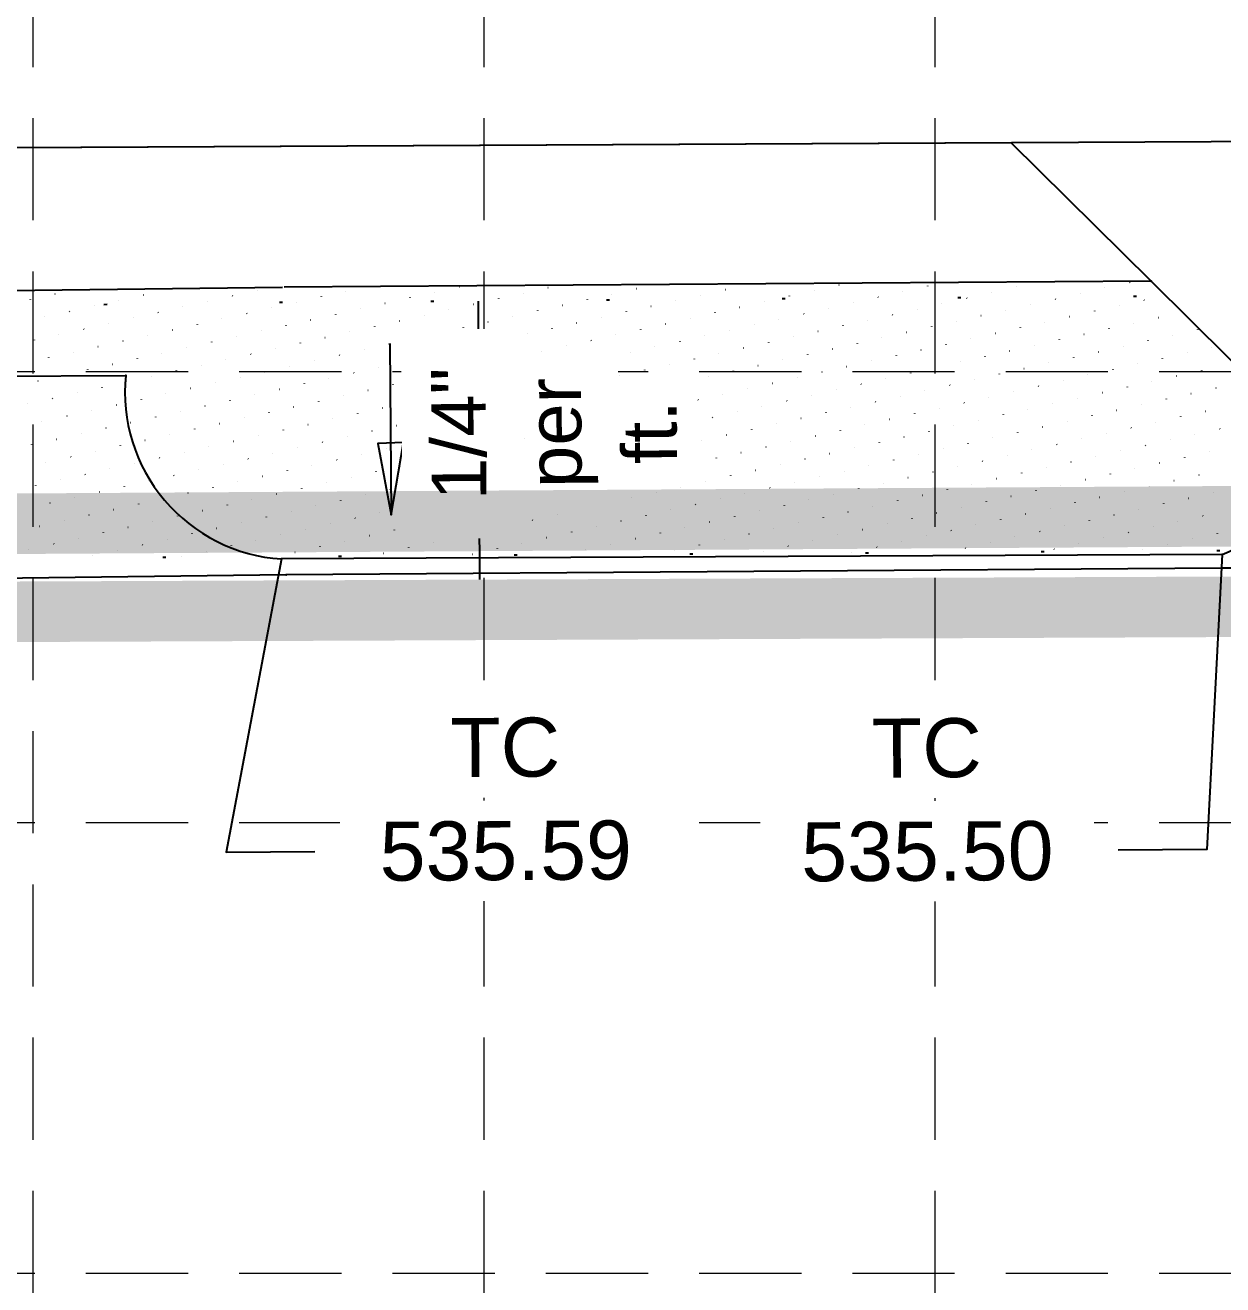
# Model space of a CAD drawing. Header units: feet. Extents: x 6046 to 7000, y 4530 to 5165.
# Drawn here: x 6403.62 to 6443.16, y 4777.11 to 4818.73 of the extents above; entities that cross this region are included whole.
import ezdxf
from ezdxf.enums import TextEntityAlignment as Align

# ---------------------------------------------------------------- set-up
doc = ezdxf.new("R2010")
doc.units = ezdxf.units.FT
doc.header["$LTSCALE"] = 30
doc.header["$MEASUREMENT"] = 0
for name, pattern in [('DASH', [1, 0.5, -0.5]), ('DOTS', [0.1901, 0.0001, -0.19]), ('HIDDEN', [0.375, 0.25, -0.125]), ('LEADER_LINE', [2, 1, 1])]:
    doc.linetypes.add(name, pattern=pattern)
for name, color, linetype in [('1 LIMITS OF DISTURBANCE', 1, 'DASH'), ('1STAIR', 1, 'Continuous'), ('20070516_TOPO', 1, 'Continuous'), ('GRID', 254, 'HIDDEN'), ('PROPOSED_CURB', 1, 'Continuous'), ('PROPOSED_SW', 1, 'Continuous'), ('SILT FENCE', 200, 'Continuous'), ('TOPO_MAP', 1, 'Continuous')]:
    doc.layers.add(name, color=color, linetype=linetype)
doc.styles.get("Standard").update_dxf_attribs({"font": 'ARIAL.TTF'})

msp = doc.modelspace()

# ---------------------------------------------------------------- linework, layer by layer
at = {"layer": '1STAIR', "color": 7, "linetype": 'Continuous', "flags": 128}
msp.add_lwpolyline([(6440.795815134855, 4810.265611372421), (6436.172349712318, 4814.842642319703), (6357.179926273509, 4814.443971249827)], dxfattribs=at)
at = {"layer": '20070516_TOPO', "color": 7, "linetype": 'Continuous'}
for p, q in [((6395.052396701142, 4807.077148033939), (6406.937663442433, 4807.156655461085)), ((6443.139122290141, 4801.239331562596), (6412.077833231097, 4801.091839891345)), ((6443.119526571807, 4800.781645583503), (6412.229536209538, 4800.5653507741)), ((6474.657682418971, 4800.917122117528), (6443.119526571807, 4800.781645583503)), ((6412.229536209538, 4800.5653507741), (6388.591351859017, 4800.270295885892))]:
    msp.add_line(p, q, dxfattribs=at)
for centre, radius, start, end in [((6440.276860714425, 4808.066590885396), 7.402973131693945, 292.7453902250177, 354.208333333343), ((6412.428525127833, 4806.599720911673), 5.519034167363213, 174.2083333333465, 266.3568423327868)]:
    msp.add_arc(centre, radius, start, end, dxfattribs=at)
for p in [(6406.937663442433, 4807.156655461085), (6412.077833231097, 4801.091839891345), (6443.139122290141, 4801.239331562596), (6443.119526571807, 4800.781645583503), (6412.229536209538, 4800.5653507741)]:
    msp.add_point(p, dxfattribs=at)
at = {"layer": 'GRID', "color": 252, "linetype": 'HIDDEN', "lineweight": 0, "ltscale": 0.45}
for p, q in [((6403.869505164216, 5149.778232392902), (6403.869505164216, 4628.518713058065)), ((6418.760755164212, 5149.778232392902), (6418.760755164212, 4628.518713058065)), ((6433.652005164209, 5149.778232392902), (6433.652005164209, 4628.518713058065)), ((6061.370755164296, 4807.279482392983), (6984.628255164082, 4807.279482392983)), ((6061.370755164296, 4792.388232392986), (6984.628255164082, 4792.388232392986)), ((6061.370755164296, 4777.49698239299), (6984.628255164082, 4777.49698239299))]:
    msp.add_line(p, q, dxfattribs=at)
at = {"layer": 'PROPOSED_CURB', "color": 7, "linetype": 'Continuous', "flags": 128}
for points in [[(6465.624718341021, 4801.378331152814), (6449.828217888371, 4801.310475791086), (6440.795815134857, 4810.265611372421), (6412.163220705305, 4810.06512434917)], [(6440.08684786199, 4810.230734345314), (6440.090006148405, 4810.226858106555)], [(6412.111168050137, 4810.064617252336), (6388.472993141765, 4809.769563533471)], [(6404.598305360373, 4809.854601242585), (6404.601463646789, 4809.850725003826)], [(6407.526970207792, 4809.822240595369), (6407.530128494209, 4809.81836435661)], [(6408.345277502793, 4810.005265650894), (6408.348435789209, 4810.001389412135)], [(6410.455635055213, 4809.789879948154), (6410.458793341629, 4809.786003709394)], [(6411.273942350213, 4809.972905003679), (6411.277100636628, 4809.96902876492)], [(6413.384299902632, 4809.757519300938), (6413.387458189049, 4809.75364306218)], [(6414.202607197632, 4809.940544356463), (6414.205765484049, 4809.936668117704)], [(6417.131272045052, 4809.908183709247), (6417.134430331468, 4809.904307470489)], [(6417.949579340052, 4810.091208764772), (6417.952737626468, 4810.087332526015)], [(6420.059936892471, 4809.875823062031), (6420.063095178887, 4809.871946823274)], [(6420.878244187471, 4810.058848117557), (6420.881402473888, 4810.054971878799)], [(6422.988601739891, 4809.843462414817), (6422.991760026308, 4809.839586176058)], [(6423.806909034892, 4810.026487470342), (6423.810067321308, 4810.022611231583)], [(6425.917266587311, 4809.811101767602), (6425.920424873727, 4809.807225528843)], [(6426.735573882311, 4809.994126823127), (6426.738732168727, 4809.990250584367)], [(6428.84593143473, 4809.778741120386), (6428.849089721147, 4809.774864881627)], [(6429.664238729731, 4809.961766175911), (6429.667397016146, 4809.957889937152)], [(6430.48254602473, 4810.144791231436), (6430.485704311147, 4810.140914992677)], [(6432.592903577151, 4809.929405528695), (6432.596061863566, 4809.925529289936)], [(6433.41121087215, 4810.11243058422), (6433.414369158566, 4810.108554345462)], [(6435.52156842457, 4809.89704488148), (6435.524726710985, 4809.89316864272)], [(6436.339875719569, 4810.080069937005), (6436.343034005986, 4810.076193698246)], [(6438.45023327199, 4809.864684234264), (6438.453391558406, 4809.860807995506)], [(6439.26854056699, 4810.047709289789), (6439.271698853406, 4810.043833051031)], [(6403.779998065374, 4809.67157618706), (6403.783156351789, 4809.667699948301)], [(6405.890355617793, 4809.456190484319), (6405.893513904209, 4809.452314245561)], [(6406.708662912793, 4809.639215539844), (6406.711821199208, 4809.635339301085)], [(6408.819020465212, 4809.423829837104), (6408.822178751629, 4809.419953598345)], [(6409.637327760213, 4809.606854892629), (6409.640486046629, 4809.60297865387)], [(6411.747685312633, 4809.391469189888), (6411.750843599048, 4809.387592951131)], [(6412.565992607632, 4809.574494245413), (6412.569150894048, 4809.570618006655)], [(6414.676350160052, 4809.359108542672), (6414.679508446468, 4809.355232303915)], [(6415.494657455052, 4809.542133598197), (6415.497815741469, 4809.538257359439)], [(6416.312964750052, 4809.725158653722), (6416.316123036469, 4809.721282414965)], [(6418.423322302472, 4809.509772950983), (6418.426480588888, 4809.505896712224)], [(6418.624670231472, 4800.417803363478), (6418.585183941051, 4809.610079236908)], [(6419.241629597472, 4809.692798006507), (6419.244787883888, 4809.688921767749)], [(6421.351987149891, 4809.477412303768), (6421.355145436307, 4809.473536065008)], [(6422.170294444891, 4809.660437359292), (6422.173452731307, 4809.656561120533)], [(6424.280651997311, 4809.445051656552), (6424.283810283728, 4809.441175417793)], [(6425.098959292312, 4809.628076712077), (6425.102117578727, 4809.624200473318)], [(6427.209316844731, 4809.412691009336), (6427.212475131147, 4809.408814770577)], [(6428.027624139731, 4809.595716064861), (6428.030782426146, 4809.591839826102)], [(6430.13798169215, 4809.380330362121), (6430.141139978567, 4809.376454123362)], [(6430.95628898715, 4809.563355417646), (6430.959447273567, 4809.559479178886)], [(6431.77459628215, 4809.746380473171), (6431.777754568567, 4809.742504234412)], [(6433.06664653957, 4809.347969714905), (6433.069804825986, 4809.344093476147)], [(6433.88495383457, 4809.53099477043), (6433.888112120986, 4809.527118531671)], [(6434.70326112957, 4809.714019825955), (6434.706419415986, 4809.710143587196)], [(6436.813618681989, 4809.498634123214), (6436.816776968405, 4809.494757884457)], [(6437.631925976989, 4809.681659178739), (6437.635084263406, 4809.677782939981)], [(6439.74228352941, 4809.466273476), (6439.745441815826, 4809.462397237241)], [(6440.56059082441, 4809.649298531524), (6440.563749110825, 4809.645422292766)], [(6404.253741027793, 4809.09014037327), (6404.256899314209, 4809.086264134511)], [(6405.072048322793, 4809.273165428795), (6405.075206609209, 4809.269289190035)], [(6407.182405875213, 4809.057779726054), (6407.185564161628, 4809.053903487295)], [(6408.000713170212, 4809.240804781579), (6408.003871456628, 4809.23692854282)], [(6410.111070722633, 4809.025419078838), (6410.114229009049, 4809.021542840081)], [(6410.929378017633, 4809.208444134363), (6410.932536304049, 4809.204567895605)], [(6413.039735570052, 4808.993058431623), (6413.042893856468, 4808.989182192865)], [(6413.858042865052, 4809.176083487148), (6413.861201151468, 4809.17220724839)], [(6415.968400417471, 4808.960697784408), (6415.971558703888, 4808.956821545649)], [(6416.786707712472, 4809.143722839933), (6416.789865998889, 4809.139846601174)], [(6417.605015007472, 4809.326747895458), (6417.608173293888, 4809.322871656699)], [(6418.897065264891, 4808.928337137193), (6418.900223551308, 4808.924460898434)], [(6419.715372559892, 4809.111362192718), (6419.718530846308, 4809.107485953959)], [(6420.533679854891, 4809.294387248242), (6420.536838141307, 4809.290511009483)], [(6422.644037407311, 4809.079001545502), (6422.647195693728, 4809.075125306743)], [(6423.46234470231, 4809.262026601027), (6423.465502988727, 4809.258150362268)], [(6425.572702254731, 4809.046640898287), (6425.575860541147, 4809.042764659527)], [(6426.391009549731, 4809.229665953811), (6426.394167836147, 4809.225789715053)], [(6428.501367102151, 4809.014280251071), (6428.504525388566, 4809.010404012312)], [(6429.31967439715, 4809.197305306596), (6429.322832683566, 4809.193429067837)], [(6431.43003194957, 4808.981919603855), (6431.433190235986, 4808.978043365097)], [(6432.24833924457, 4809.16494465938), (6432.251497530987, 4809.161068420623)], [(6434.35869679699, 4808.94955895664), (6434.361855083406, 4808.945682717882)], [(6435.17700409199, 4809.132584012164), (6435.180162378406, 4809.128707773407)], [(6435.99531138699, 4809.315609067689), (6435.998469673405, 4809.311732828931)], [(6437.287361644409, 4808.917198309425), (6437.290519930825, 4808.913322070666)], [(6438.105668939409, 4809.10022336495), (6438.108827225825, 4809.096347126191)], [(6438.92397623441, 4809.283248420474), (6438.927134520826, 4809.279372181716)], [(6441.03433378683, 4809.067862717734), (6441.037492073246, 4809.063986478975)], [(6404.727483990213, 4808.508704559479), (6404.73064227663, 4808.504828320722)], [(6405.545791285213, 4808.691729615004), (6405.548949571629, 4808.687853376246)], [(6406.364098580213, 4808.874754670529), (6406.367256866629, 4808.870878431771)], [(6408.474456132632, 4808.659368967788), (6408.477614419048, 4808.655492729031)], [(6409.292763427632, 4808.842394023314), (6409.295921714048, 4808.838517784556)], [(6411.403120980052, 4808.627008320574), (6411.406279266469, 4808.623132081815)], [(6412.221428275053, 4808.810033376099), (6412.224586561469, 4808.80615713734)], [(6414.331785827472, 4808.594647673359), (6414.334944113888, 4808.590771434599)], [(6415.150093122472, 4808.777672728883), (6415.153251408888, 4808.773796490124)], [(6417.260450674891, 4808.562287026143), (6417.263608961308, 4808.558410787384)], [(6418.078757969892, 4808.745312081668), (6418.081916256308, 4808.741435842909)], [(6420.189115522312, 4808.529926378927), (6420.192273808728, 4808.526050140168)], [(6421.007422817312, 4808.712951434452), (6421.010581103727, 4808.709075195693)], [(6421.825730112311, 4808.895976489977), (6421.828888398727, 4808.892100251218)], [(6423.936087664731, 4808.680590787237), (6423.939245951147, 4808.676714548477)], [(6424.75439495973, 4808.863615842762), (6424.757553246147, 4808.859739604003)], [(6426.864752512151, 4808.648230140021), (6426.867910798567, 4808.644353901263)], [(6427.683059807151, 4808.831255195546), (6427.686218093567, 4808.827378956787)], [(6429.79341735957, 4808.615869492805), (6429.796575645986, 4808.611993254048)], [(6430.61172465457, 4808.79889454833), (6430.614882940986, 4808.795018309573)], [(6432.722082206989, 4808.583508845591), (6432.725240493406, 4808.579632606832)], [(6433.54038950199, 4808.766533901115), (6433.543547788407, 4808.762657662357)], [(6435.650747054409, 4808.551148198375), (6435.653905340826, 4808.547271959616)], [(6436.46905434941, 4808.7341732539), (6436.472212635826, 4808.730297015141)], [(6438.579411901829, 4808.51878755116), (6438.582570188245, 4808.514911312401)], [(6439.39771919683, 4808.701812606684), (6439.400877483246, 4808.697936367926)], [(6440.216026491829, 4808.88483766221), (6440.219184778246, 4808.880961423451)], [(6442.32638404425, 4808.669451959469), (6442.329542330665, 4808.66557572071)], [(6403.909176695212, 4808.325679503954), (6403.912334981629, 4808.321803265196)], [(6406.019534247633, 4808.110293801215), (6406.022692534049, 4808.106417562456)], [(6406.837841542632, 4808.293318856739), (6406.840999829049, 4808.289442617981)], [(6407.656148837633, 4808.476343912264), (6407.659307124049, 4808.472467673506)], [(6409.766506390052, 4808.260958209525), (6409.769664676468, 4808.257081970765)], [(6410.584813685053, 4808.443983265049), (6410.587971971469, 4808.44010702629)], [(6412.695171237472, 4808.228597562309), (6412.698329523889, 4808.22472132355)], [(6413.513478532473, 4808.411622617833), (6413.516636818888, 4808.407746379075)], [(6415.658836900521, 4808.208035377853), (6415.704833654197, 4802.550225394458), (6416.106542505381, 4804.942398781264), (6415.256775736378, 4804.908229963727), (6415.704833654197, 4802.550225394458)], [(6415.623836084892, 4808.196236915093), (6415.626994371308, 4808.192360676334)], [(6416.442143379892, 4808.379261970618), (6416.445301666307, 4808.375385731859)], [(6418.552500932311, 4808.163876267878), (6418.555659218728, 4808.160000029118)], [(6419.370808227311, 4808.346901323403), (6419.373966513728, 4808.343025084644)], [(6421.481165779732, 4808.131515620662), (6421.484324066148, 4808.127639381903)], [(6422.299473074731, 4808.314540676187), (6422.302631361147, 4808.310664437428)], [(6423.117780369731, 4808.497565731712), (6423.120938656147, 4808.493689492953)], [(6424.409830627151, 4808.099154973446), (6424.412988913567, 4808.095278734688)], [(6425.22813792215, 4808.282180028971), (6425.231296208567, 4808.278303790214)], [(6426.04644521715, 4808.465205084496), (6426.049603503567, 4808.461328845738)], [(6428.15680276957, 4808.249819381756), (6428.159961055987, 4808.245943142998)], [(6428.975110064571, 4808.43284443728), (6428.978268350987, 4808.428968198523)], [(6431.08546761699, 4808.217458734541), (6431.088625903406, 4808.213582495782)], [(6431.90377491199, 4808.400483790065), (6431.906933198406, 4808.396607551307)], [(6434.014132464409, 4808.185098087325), (6434.017290750826, 4808.181221848567)], [(6434.83243975941, 4808.368123142851), (6434.835598045826, 4808.364246904091)], [(6436.94279731183, 4808.15273744011), (6436.945955598246, 4808.148861201351)], [(6437.76110460683, 4808.335762495635), (6437.764262893245, 4808.331886256876)], [(6439.871462159249, 4808.120376792895), (6439.874620445666, 4808.116500554135)], [(6440.689769454249, 4808.30340184842), (6440.692927740666, 4808.29952560966)], [(6441.508076749249, 4808.486426903944), (6441.511235035666, 4808.482550665185)], [(6442.800127006669, 4808.088016145679), (6442.803285293086, 4808.08413990692)], [(6404.382919657633, 4807.744243690165), (6404.386077944048, 4807.740367451406)], [(6405.201226952632, 4807.92726874569), (6405.204385239049, 4807.923392506931)], [(6407.311584505052, 4807.71188304295), (6407.314742791469, 4807.708006804191)], [(6408.129891800052, 4807.894908098475), (6408.133050086469, 4807.891031859715)], [(6408.948199095053, 4808.077933153999), (6408.951357381468, 4808.07405691524)], [(6410.240249352472, 4807.679522395734), (6410.243407638888, 4807.675646156975)], [(6411.058556647472, 4807.862547451259), (6411.061714933889, 4807.8586712125)], [(6411.876863942472, 4808.045572506783), (6411.880022228889, 4808.041696268025)], [(6413.987221494892, 4807.830186804043), (6413.990379781309, 4807.826310565284)], [(6414.805528789892, 4808.013211859568), (6414.808687076308, 4808.009335620809)], [(6416.915886342312, 4807.797826156828), (6416.919044628728, 4807.793949918068)], [(6417.734193637311, 4807.980851212353), (6417.737351923727, 4807.976974973594)], [(6419.844551189731, 4807.765465509612), (6419.847709476147, 4807.761589270855)], [(6420.662858484731, 4807.948490565137), (6420.666016771148, 4807.944614326379)], [(6422.773216037152, 4807.733104862397), (6422.776374323567, 4807.729228623639)], [(6423.591523332151, 4807.916129917921), (6423.594681618567, 4807.912253679164)], [(6425.701880884571, 4807.700744215182), (6425.705039170986, 4807.696867976423)], [(6426.52018817957, 4807.883769270707), (6426.523346465987, 4807.879893031948)], [(6427.338495474571, 4808.066794326232), (6427.341653760986, 4808.062918087473)], [(6428.63054573199, 4807.668383567966), (6428.633704018407, 4807.664507329207)], [(6429.44885302699, 4807.851408623491), (6429.452011313407, 4807.847532384732)], [(6430.267160321991, 4808.034433679016), (6430.270318608406, 4808.030557440257)], [(6432.37751787441, 4807.819047976275), (6432.380676160826, 4807.815171737517)], [(6433.19582516941, 4808.002073031801), (6433.198983455825, 4807.998196793042)], [(6435.306182721829, 4807.78668732906), (6435.309341008246, 4807.782811090301)], [(6436.124490016829, 4807.969712384585), (6436.127648303246, 4807.965836145826)], [(6438.23484756925, 4807.754326681845), (6438.238005855666, 4807.750450443086)], [(6439.053154864249, 4807.93735173737), (6439.056313150665, 4807.93347549861)], [(6441.163512416669, 4807.721966034629), (6441.166670703085, 4807.718089795871)], [(6441.981819711669, 4807.904991090154), (6441.984977998086, 4807.901114851396)], [(6405.674969915052, 4807.3458329319), (6405.678128201468, 4807.341956693141)], [(6406.493277210052, 4807.528857987425), (6406.496435496469, 4807.524981748666)], [(6408.603634762472, 4807.313472284684), (6408.606793048889, 4807.309596045925)], [(6409.421942057473, 4807.496497340209), (6409.425100343889, 4807.49262110145)], [(6411.532299609892, 4807.281111637469), (6411.535457896308, 4807.27723539871)], [(6412.350606904892, 4807.464136692994), (6412.353765191308, 4807.460260454234)], [(6413.168914199892, 4807.647161748519), (6413.172072486309, 4807.643285509759)], [(6415.279271752312, 4807.431776045778), (6415.282430038728, 4807.427899807019)], [(6416.097579047312, 4807.614801101303), (6416.100737333728, 4807.610924862544)], [(6418.207936599732, 4807.399415398562), (6418.211094886147, 4807.395539159805)], [(6419.026243894731, 4807.582440454087), (6419.029402181147, 4807.578564215329)], [(6421.13660144715, 4807.367054751347), (6421.139759733567, 4807.363178512589)], [(6421.954908742151, 4807.550079806872), (6421.958067028568, 4807.546203568114)], [(6424.065266294571, 4807.334694104132), (6424.068424580987, 4807.330817865373)], [(6424.883573589571, 4807.517719159657), (6424.886731875987, 4807.513842920898)], [(6426.99393114199, 4807.302333456917), (6426.997089428406, 4807.298457218158)], [(6427.81223843699, 4807.485358512442), (6427.815396723407, 4807.481482273683)], [(6429.92259598941, 4807.269972809701), (6429.925754275827, 4807.266096570942)], [(6430.74090328441, 4807.452997865226), (6430.744061570826, 4807.449121626467)], [(6431.55921057941, 4807.636022920751), (6431.562368865826, 4807.632146681992)], [(6433.66956813183, 4807.420637218011), (6433.672726418245, 4807.416760979251)], [(6434.487875426829, 4807.603662273536), (6434.491033713245, 4807.599786034776)], [(6436.598232979249, 4807.388276570795), (6436.601391265665, 4807.384400332036)], [(6437.416540274249, 4807.57130162632), (6437.419698560666, 4807.56742538756)], [(6439.526897826669, 4807.355915923579), (6439.530056113085, 4807.352039684821)], [(6440.345205121669, 4807.538940979104), (6440.348363408085, 4807.535064740346)], [(6442.455562674088, 4807.323555276364), (6442.458720960505, 4807.319679037606)], [(6404.038355325053, 4806.97978282085), (6404.041513611469, 4806.975906582091)], [(6404.856662620053, 4807.162807876375), (6404.859820906468, 4807.158931637616)], [(6406.967020172472, 4806.947422173635), (6406.970178458888, 4806.943545934875)], [(6407.785327467472, 4807.130447229159), (6407.788485753888, 4807.126570990401)], [(6409.895685019892, 4806.915061526419), (6409.898843306309, 4806.91118528766)], [(6410.713992314892, 4807.098086581944), (6410.717150601308, 4807.094210343185)], [(6412.824349867312, 4806.882700879203), (6412.827508153728, 4806.878824640445)], [(6413.642657162311, 4807.065725934728), (6413.645815448728, 4807.06184969597)], [(6414.460964457312, 4807.248750990253), (6414.464122743729, 4807.244874751495)], [(6415.753014714732, 4806.850340231988), (6415.756173001148, 4806.84646399323)], [(6416.571322009731, 4807.033365287512), (6416.574480296148, 4807.029489048755)], [(6417.389629304732, 4807.216390343037), (6417.392787591148, 4807.212514104279)], [(6419.499986857151, 4807.001004640298), (6419.503145143567, 4806.997128401539)], [(6420.318294152151, 4807.184029695823), (6420.321452438568, 4807.180153457064)], [(6422.42865170457, 4806.968643993082), (6422.431809990987, 4806.964767754323)], [(6423.246958999571, 4807.151669048608), (6423.250117285987, 4807.147792809848)], [(6425.357316551991, 4806.936283345867), (6425.360474838407, 4806.932407107108)], [(6426.175623846991, 4807.119308401392), (6426.178782133406, 4807.115432162633)], [(6428.28598139941, 4806.903922698652), (6428.289139685826, 4806.900046459893)], [(6429.10428869441, 4807.086947754176), (6429.107446980826, 4807.083071515417)], [(6431.21464624683, 4806.871562051436), (6431.217804533247, 4806.867685812677)], [(6432.03295354183, 4807.054587106961), (6432.036111828246, 4807.050710868201)], [(6432.85126083683, 4807.237612162486), (6432.854419123246, 4807.233735923726)], [(6434.14331109425, 4806.83920140422), (6434.146469380666, 4806.835325165462)], [(6434.961618389249, 4807.022226459745), (6434.964776675665, 4807.018350220987)], [(6435.779925684249, 4807.20525151527), (6435.783083970665, 4807.201375276511)], [(6437.890283236668, 4806.989865812529), (6437.893441523085, 4806.985989573771)], [(6438.708590531669, 4807.172890868054), (6438.711748818086, 4807.169014629297)], [(6440.818948084089, 4806.957505165314), (6440.822106370505, 4806.953628926556)], [(6441.637255379089, 4807.14053022084), (6441.640413665505, 4807.136653982081)], [(6405.330405582473, 4806.581372062585), (6405.333563868889, 4806.577495823825)], [(6406.148712877472, 4806.76439711811), (6406.151871163888, 4806.760520879351)], [(6408.259070429892, 4806.549011415369), (6408.262228716308, 4806.545135176611)], [(6409.077377724891, 4806.732036470894), (6409.080536011308, 4806.728160232135)], [(6411.187735277312, 4806.516650768153), (6411.190893563728, 4806.512774529396)], [(6412.006042572312, 4806.699675823678), (6412.009200858728, 4806.69579958492)], [(6414.116400124732, 4806.484290120939), (6414.119558411147, 4806.48041388218)], [(6414.934707419731, 4806.667315176463), (6414.937865706148, 4806.663438937705)], [(6417.045064972152, 4806.451929473723), (6417.048223258568, 4806.448053234964)], [(6417.863372267152, 4806.634954529248), (6417.866530553568, 4806.631078290489)], [(6418.681679562152, 4806.817979584773), (6418.684837848567, 4806.814103346014)], [(6419.973729819571, 4806.419568826508), (6419.976888105987, 4806.415692587749)], [(6420.792037114571, 4806.602593882033), (6420.795195400987, 4806.598717643274)], [(6421.610344409571, 4806.785618937558), (6421.613502695987, 4806.781742698799)], [(6423.72070196199, 4806.570233234817), (6423.723860248407, 4806.566356996058)], [(6424.539009256991, 4806.753258290342), (6424.542167543407, 4806.749382051583)], [(6426.649366809411, 4806.537872587602), (6426.652525095827, 4806.533996348843)], [(6427.46767410441, 4806.720897643127), (6427.470832390826, 4806.717021404367)], [(6429.57803165683, 4806.505511940386), (6429.581189943246, 4806.501635701627)], [(6430.396338951829, 4806.688536995911), (6430.399497238246, 4806.684660757152)], [(6432.50669650425, 4806.47315129317), (6432.509854790666, 4806.469275054412)], [(6433.325003799249, 4806.656176348695), (6433.328162085666, 4806.652300109937)], [(6435.43536135167, 4806.440790645955), (6435.438519638085, 4806.436914407197)], [(6436.253668646669, 4806.62381570148), (6436.256826933085, 4806.619939462722)], [(6437.071975941669, 4806.806840757004), (6437.075134228086, 4806.802964518247)], [(6439.182333494088, 4806.591455054265), (6439.185491780505, 4806.587578815506)], [(6440.000640789089, 4806.77448010979), (6440.003799075505, 4806.770603871031)], [(6442.110998341509, 4806.55909440705), (6442.114156627925, 4806.555218168291)], [(6442.929305636509, 4806.742119462574), (6442.932463922924, 4806.738243223816)], [(6403.693790992473, 4806.215321951535), (6403.696949278889, 4806.211445712776)], [(6404.512098287472, 4806.39834700706), (6404.515256573889, 4806.394470768301)], [(6406.622455839893, 4806.182961304319), (6406.625614126308, 4806.179085065562)], [(6407.440763134892, 4806.365986359844), (6407.443921421308, 4806.362110121086)], [(6409.551120687312, 4806.150600657103), (6409.554278973728, 4806.146724418346)], [(6410.369427982311, 4806.333625712628), (6410.372586268728, 4806.329749473871)], [(6412.479785534732, 4806.118240009889), (6412.482943821148, 4806.11436377113)], [(6413.298092829732, 4806.301265065413), (6413.301251116148, 4806.297388826655)], [(6415.408450382151, 4806.085879362673), (6415.411608668567, 4806.082003123915)], [(6416.226757677151, 4806.268904418199), (6416.229915963568, 4806.265028179439)], [(6418.337115229571, 4806.053518715458), (6418.340273515988, 4806.049642476699)], [(6419.155422524572, 4806.236543770983), (6419.158580810988, 4806.232667532224)], [(6421.265780076991, 4806.021158068243), (6421.268938363407, 4806.017281829484)], [(6422.084087371991, 4806.204183123768), (6422.087245658407, 4806.200306885008)], [(6422.90239466699, 4806.387208179292), (6422.905552953407, 4806.383331940533)], [(6425.012752219411, 4806.171822476552), (6425.015910505826, 4806.167946237793)], [(6425.83105951441, 4806.354847532077), (6425.834217800827, 4806.350971293317)], [(6427.941417066831, 4806.139461829336), (6427.944575353246, 4806.135585590578)], [(6428.75972436183, 4806.322486884861), (6428.762882648246, 4806.318610646103)], [(6430.87008191425, 4806.10710118212), (6430.873240200665, 4806.103224943362)], [(6431.688389209249, 4806.290126237645), (6431.691547495666, 4806.286249998888)], [(6433.798746761669, 4806.074740534905), (6433.801905048086, 4806.070864296147)], [(6434.61705405667, 4806.257765590431), (6434.620212343086, 4806.253889351672)], [(6436.727411609089, 4806.042379887691), (6436.730569895505, 4806.038503648932)], [(6437.545718904089, 4806.225404943215), (6437.548877190505, 4806.221528704456)], [(6438.364026199089, 4806.40842999874), (6438.367184485505, 4806.404553759981)], [(6439.656076456508, 4806.010019240475), (6439.659234742925, 4806.006143001716)], [(6440.474383751508, 4806.193044296), (6440.477542037925, 4806.189168057241)], [(6441.292691046509, 4806.376069351524), (6441.295849332925, 4806.372193112766)], [(6404.167533954892, 4805.633886137745), (6404.170692241309, 4805.630009898987)], [(6404.985841249892, 4805.816911193269), (6404.988999536309, 4805.813034954512)], [(6405.804148544892, 4805.999936248794), (6405.807306831309, 4805.996060010036)], [(6407.096198802313, 4805.60152549053), (6407.099357088729, 4805.597649251771)], [(6407.914506097312, 4805.784550546055), (6407.917664383728, 4805.780674307296)], [(6408.732813392312, 4805.967575601579), (6408.735971678728, 4805.963699362821)], [(6410.843170944731, 4805.752189898839), (6410.846329231148, 4805.74831366008)], [(6411.661478239731, 4805.935214954364), (6411.664636526148, 4805.931338715605)], [(6413.771835792152, 4805.719829251623), (6413.774994078568, 4805.715953012865)], [(6414.590143087152, 4805.902854307149), (6414.593301373568, 4805.89897806839)], [(6416.700500639571, 4805.687468604408), (6416.703658925987, 4805.683592365649)], [(6417.518807934571, 4805.870493659933), (6417.521966220987, 4805.866617421174)], [(6419.629165486991, 4805.655107957193), (6419.632323773408, 4805.651231718434)], [(6420.447472781992, 4805.838133012718), (6420.450631068407, 4805.834256773958)], [(6422.557830334411, 4805.622747309977), (6422.560988620827, 4805.618871071219)], [(6423.376137629411, 4805.805772365502), (6423.379295915826, 4805.801896126743)], [(6424.19444492441, 4805.988797421027), (6424.197603210827, 4805.984921182268)], [(6425.48649518183, 4805.590386662761), (6425.489653468247, 4805.586510424004)], [(6426.30480247683, 4805.773411718286), (6426.307960763247, 4805.769535479528)], [(6427.12310977183, 4805.956436773811), (6427.126268058247, 4805.952560535054)], [(6429.23346732425, 4805.741051071072), (6429.236625610666, 4805.737174832313)], [(6430.05177461925, 4805.924076126596), (6430.054932905666, 4805.920199887838)], [(6432.162132171669, 4805.708690423856), (6432.165290458085, 4805.704814185097)], [(6432.980439466669, 4805.891715479381), (6432.983597753086, 4805.887839240622)], [(6435.090797019089, 4805.676329776641), (6435.093955305506, 4805.672453537882)], [(6435.90910431409, 4805.859354832165), (6435.912262600506, 4805.855478593407)], [(6438.019461866509, 4805.643969129425), (6438.022620152925, 4805.640092890666)], [(6438.837769161509, 4805.82699418495), (6438.840927447925, 4805.823117946191)], [(6440.948126713928, 4805.61160848221), (6440.951285000345, 4805.60773224345)], [(6441.76643400893, 4805.794633537735), (6441.769592295345, 4805.790757298975)], [(6442.584741303929, 4805.97765859326), (6442.587899590345, 4805.9737823545)], [(6405.459584212312, 4805.23547537948), (6405.462742498728, 4805.231599140721)], [(6406.277891507312, 4805.418500435005), (6406.281049793729, 4805.414624196246)], [(6408.388249059733, 4805.203114732264), (6408.391407346148, 4805.199238493506)], [(6409.206556354732, 4805.38613978779), (6409.209714641148, 4805.382263549031)], [(6410.024863649732, 4805.569164843314), (6410.028021936148, 4805.565288604555)], [(6411.316913907152, 4805.170754085049), (6411.320072193567, 4805.16687784629)], [(6412.135221202151, 4805.353779140574), (6412.138379488568, 4805.349902901815)], [(6412.953528497152, 4805.536804196099), (6412.956686783568, 4805.53292795734)], [(6415.063886049572, 4805.321418493359), (6415.067044335988, 4805.317542254599)], [(6415.882193344572, 4805.504443548884), (6415.885351630987, 4805.500567310124)], [(6417.992550896991, 4805.289057846143), (6417.995709183408, 4805.285181607384)], [(6418.810858191991, 4805.472082901668), (6418.814016478407, 4805.468206662908)], [(6420.921215744411, 4805.256697198927), (6420.924374030827, 4805.252820960169)], [(6421.739523039411, 4805.439722254452), (6421.742681325827, 4805.435846015695)], [(6423.849880591831, 4805.224336551712), (6423.853038878246, 4805.220460312954)], [(6424.66818788683, 4805.407361607237), (6424.671346173246, 4805.403485368479)], [(6426.77854543925, 4805.191975904496), (6426.781703725666, 4805.188099665738)], [(6427.59685273425, 4805.375000960022), (6427.600011020667, 4805.371124721263)], [(6428.41516002925, 4805.558026015546), (6428.418318315667, 4805.554149776788)], [(6430.52551758167, 4805.342640312806), (6430.528675868086, 4805.338764074048)], [(6431.34382487667, 4805.525665368331), (6431.346983163085, 4805.521789129572)], [(6433.454182429089, 4805.310279665591), (6433.457340715505, 4805.306403426832)], [(6434.272489724089, 4805.493304721115), (6434.275648010505, 4805.489428482357)], [(6436.382847276509, 4805.277919018376), (6436.386005562926, 4805.274042779616)], [(6437.20115457151, 4805.4609440739), (6437.204312857925, 4805.457067835141)], [(6439.311512123929, 4805.24555837116), (6439.314670410345, 4805.2416821324)], [(6440.129819418928, 4805.428583426685), (6440.132977705344, 4805.424707187926)], [(6442.240176971349, 4805.213197723944), (6442.243335257765, 4805.209321485186)], [(6443.058484266349, 4805.396222779469), (6443.061642552765, 4805.392346540711)], [(6403.822969622312, 4804.86942526843), (6403.826127908728, 4804.865549029671)], [(6404.641276917312, 4805.052450323956), (6404.644435203728, 4805.048574085196)], [(6406.751634469731, 4804.837064621215), (6406.754792756148, 4804.833188382456)], [(6407.569941764732, 4805.02008967674), (6407.573100051149, 4805.016213437981)], [(6409.680299317152, 4804.804703973999), (6409.683457603568, 4804.80082773524)], [(6410.498606612152, 4804.987729029524), (6410.501764898568, 4804.983852790765)], [(6412.608964164571, 4804.772343326784), (6412.612122450987, 4804.768467088025)], [(6413.427271459572, 4804.955368382309), (6413.430429745988, 4804.951492143549)], [(6414.245578754571, 4805.138393437834), (6414.248737040988, 4805.134517199074)], [(6416.355936306992, 4804.923007735093), (6416.359094593407, 4804.919131496335)], [(6417.174243601991, 4805.106032790618), (6417.177401888407, 4805.102156551859)], [(6419.284601154411, 4804.890647087877), (6419.287759440827, 4804.886770849119)], [(6420.10290844941, 4805.073672143402), (6420.106066735827, 4805.069795904645)], [(6422.213266001831, 4804.858286440663), (6422.216424288247, 4804.854410201904)], [(6423.031573296831, 4805.041311496188), (6423.034731583247, 4805.037435257429)], [(6425.14193084925, 4804.825925793447), (6425.145089135666, 4804.822049554688)], [(6425.96023814425, 4805.008950848972), (6425.963396430666, 4805.005074610213)], [(6428.070595696669, 4804.793565146232), (6428.073753983086, 4804.789688907473)], [(6428.88890299167, 4804.976590201756), (6428.892061278087, 4804.972713962998)], [(6429.70721028667, 4805.159615257282), (6429.710368573086, 4805.155739018523)], [(6430.999260544089, 4804.761204499016), (6431.002418830506, 4804.757328260257)], [(6431.81756783909, 4804.944229554541), (6431.820726125506, 4804.940353315782)], [(6432.635875134089, 4805.127254610066), (6432.639033420505, 4805.123378371307)], [(6434.746232686509, 4804.911868907326), (6434.749390972926, 4804.907992668566)], [(6435.564539981508, 4805.094893962851), (6435.567698267925, 4805.091017724091)], [(6437.674897533929, 4804.87950826011), (6437.678055820345, 4804.875632021352)], [(6438.493204828929, 4805.062533315635), (6438.496363115345, 4805.058657076876)], [(6440.603562381349, 4804.847147612894), (6440.606720667764, 4804.843271374137)], [(6441.421869676348, 4805.030172668419), (6441.425027962764, 4805.026296429661)], [(6405.115019879732, 4804.471014510165), (6405.118178166148, 4804.467138271406)], [(6405.933327174732, 4804.65403956569), (6405.936485461148, 4804.650163326931)], [(6408.043684727151, 4804.43865386295), (6408.046843013568, 4804.434777624191)], [(6408.861992022152, 4804.621678918475), (6408.865150308568, 4804.617802679715)], [(6410.972349574572, 4804.406293215734), (6410.975507860988, 4804.402416976975)], [(6411.790656869572, 4804.589318271259), (6411.793815155987, 4804.585442032499)], [(6413.901014421991, 4804.373932568518), (6413.904172708408, 4804.37005632976)], [(6414.719321716992, 4804.556957624043), (6414.722480003408, 4804.553081385285)], [(6415.537629011992, 4804.739982679568), (6415.540787298408, 4804.73610644081)], [(6416.829679269412, 4804.341571921303), (6416.832837555828, 4804.337695682545)], [(6417.647986564411, 4804.524596976828), (6417.651144850827, 4804.52072073807)], [(6418.466293859411, 4804.707622032352), (6418.469452145827, 4804.703745793595)], [(6420.57665141183, 4804.492236329613), (6420.579809698247, 4804.488360090854)], [(6421.39495870683, 4804.675261385138), (6421.398116993247, 4804.671385146379)], [(6423.50531625925, 4804.459875682398), (6423.508474545667, 4804.455999443639)], [(6424.323623554251, 4804.642900737922), (6424.326781840667, 4804.639024499163)], [(6426.43398110667, 4804.427515035182), (6426.437139393086, 4804.423638796423)], [(6427.25228840167, 4804.610540090706), (6427.255446688086, 4804.606663851948)], [(6429.362645954089, 4804.395154387967), (6429.365804240506, 4804.391278149207)], [(6430.18095324909, 4804.578179443492), (6430.184111535506, 4804.574303204732)], [(6432.29131080151, 4804.362793740751), (6432.294469087926, 4804.358917501992)], [(6433.10961809651, 4804.545818796276), (6433.112776382925, 4804.541942557517)], [(6433.927925391509, 4804.728843851801), (6433.931083677925, 4804.724967613041)], [(6436.038282943929, 4804.51345814906), (6436.041441230345, 4804.509581910302)], [(6436.856590238928, 4804.696483204585), (6436.859748525345, 4804.692606965827)], [(6438.966947791349, 4804.481097501844), (6438.970106077765, 4804.477221263087)], [(6439.785255086349, 4804.664122557369), (6439.788413372765, 4804.660246318611)], [(6441.895612638768, 4804.44873685463), (6441.898770925184, 4804.444860615871)], [(6442.713919933768, 4804.631761910154), (6442.717078220185, 4804.627885671396)], [(6404.296712584733, 4804.28798945464), (6404.299870871148, 4804.284113215881)], [(6406.407070137152, 4804.0726037519), (6406.410228423568, 4804.068727513141)], [(6407.225377432152, 4804.255628807425), (6407.228535718568, 4804.251752568665)], [(6409.335734984571, 4804.040243104684), (6409.338893270988, 4804.036366865926)], [(6410.154042279572, 4804.223268160209), (6410.157200565988, 4804.219391921451)], [(6412.264399831992, 4804.007882457468), (6412.267558118408, 4804.00400621871)], [(6413.082707126991, 4804.190907512993), (6413.085865413407, 4804.187031274236)], [(6415.193064679411, 4803.975521810253), (6415.196222965827, 4803.971645571495)], [(6416.011371974411, 4804.158546865779), (6416.014530260828, 4804.15467062702)], [(6418.121729526832, 4803.943161163039), (6418.124887813247, 4803.939284924279)], [(6418.940036821831, 4804.126186218563), (6418.943195108247, 4804.122309979804)], [(6419.758344116831, 4804.309211274088), (6419.761502403247, 4804.305335035329)], [(6421.86870166925, 4804.093825571348), (6421.871859955667, 4804.089949332589)], [(6422.687008964251, 4804.276850626873), (6422.690167250666, 4804.272974388114)], [(6424.79736651667, 4804.061464924132), (6424.800524803087, 4804.057588685373)], [(6425.615673811671, 4804.244489979657), (6425.618832098086, 4804.240613740898)], [(6427.72603136409, 4804.029104276917), (6427.729189650506, 4804.025228038157)], [(6428.54433865909, 4804.212129332442), (6428.547496945505, 4804.208253093682)], [(6430.654696211509, 4803.996743629701), (6430.657854497926, 4803.992867390943)], [(6431.473003506509, 4804.179768685226), (6431.476161792926, 4804.175892446468)], [(6433.58336105893, 4803.964382982485), (6433.586519345346, 4803.960506743728)], [(6434.401668353929, 4804.14740803801), (6434.404826640345, 4804.143531799252)], [(6435.219975648929, 4804.330433093535), (6435.223133935345, 4804.326556854777)], [(6436.512025906349, 4803.932022335271), (6436.515184192765, 4803.928146096512)], [(6437.330333201348, 4804.115047390795), (6437.333491487765, 4804.111171152037)], [(6438.148640496348, 4804.29807244632), (6438.151798782765, 4804.294196207562)], [(6440.258998048768, 4804.08268674358), (6440.262156335185, 4804.078810504821)], [(6441.077305343769, 4804.265711799105), (6441.080463630185, 4804.261835560346)], [(6403.952148252152, 4803.523528585325), (6403.955306538569, 4803.519652346567)], [(6404.770455547153, 4803.70655364085), (6404.773613833569, 4803.702677402091)], [(6405.588762842152, 4803.889578696375), (6405.591921128568, 4803.885702457616)], [(6407.699120394572, 4803.674192993634), (6407.702278680988, 4803.670316754876)], [(6408.517427689571, 4803.857218049159), (6408.520585975988, 4803.853341810401)], [(6410.627785241991, 4803.64183234642), (6410.630943528407, 4803.637956107661)], [(6411.446092536991, 4803.824857401944), (6411.449250823408, 4803.820981163186)], [(6413.556450089412, 4803.609471699204), (6413.559608375827, 4803.605595460445)], [(6414.374757384411, 4803.792496754729), (6414.377915670827, 4803.78862051597)], [(6416.485114936831, 4803.577111051989), (6416.488273223247, 4803.57323481323)], [(6417.303422231831, 4803.760136107513), (6417.306580518248, 4803.756259868755)], [(6419.413779784251, 4803.544750404773), (6419.416938070667, 4803.540874166014)], [(6420.232087079251, 4803.727775460298), (6420.235245365667, 4803.723899221539)], [(6421.050394374251, 4803.910800515823), (6421.053552660666, 4803.906924277064)], [(6422.34244463167, 4803.512389757558), (6422.345602918086, 4803.508513518798)], [(6423.16075192667, 4803.695414813083), (6423.163910213087, 4803.691538574324)], [(6423.97905922167, 4803.878439868608), (6423.982217508087, 4803.874563629848)], [(6426.08941677409, 4803.663054165867), (6426.092575060507, 4803.659177927108)], [(6426.90772406909, 4803.846079221392), (6426.910882355506, 4803.842202982632)], [(6429.01808162151, 4803.630693518651), (6429.021239907926, 4803.626817279893)], [(6429.836388916509, 4803.813718574176), (6429.839547202925, 4803.809842335418)], [(6431.946746468929, 4803.598332871436), (6431.949904755345, 4803.594456632678)], [(6432.765053763929, 4803.78135792696), (6432.768212050346, 4803.777481688202)], [(6434.87541131635, 4803.565972224221), (6434.878569602765, 4803.562095985462)], [(6435.693718611349, 4803.748997279745), (6435.696876897765, 4803.745121040987)], [(6437.804076163769, 4803.533611577005), (6437.807234450184, 4803.529735338247)], [(6438.622383458768, 4803.716636632531), (6438.625541745185, 4803.712760393772)], [(6439.440690753769, 4803.899661688055), (6439.443849040184, 4803.895785449296)], [(6441.551048306188, 4803.684275985315), (6441.554206592605, 4803.680399746556)], [(6442.369355601189, 4803.867301040839), (6442.372513887604, 4803.863424802081)], [(6405.244198509572, 4803.12511782706), (6405.247356795989, 4803.121241588302)], [(6406.062505804573, 4803.308142882584), (6406.065664090988, 4803.304266643827)], [(6406.880813099572, 4803.491167938109), (6406.883971385988, 4803.487291699352)], [(6408.172863356992, 4803.092757179844), (6408.176021643408, 4803.088880941086)], [(6408.991170651992, 4803.27578223537), (6408.994328938407, 4803.271905996611)], [(6409.809477946991, 4803.458807290894), (6409.812636233408, 4803.454931052136)], [(6411.919835499411, 4803.243421588154), (6411.922993785827, 4803.239545349395)], [(6412.738142794411, 4803.426446643679), (6412.741301080828, 4803.42257040492)], [(6414.848500346831, 4803.211060940939), (6414.851658633247, 4803.20718470218)], [(6415.666807641831, 4803.394085996463), (6415.669965928248, 4803.390209757705)], [(6417.77716519425, 4803.178700293724), (6417.780323480667, 4803.174824054964)], [(6418.595472489251, 4803.361725349248), (6418.598630775668, 4803.357849110489)], [(6420.705830041671, 4803.146339646508), (6420.708988328087, 4803.142463407748)], [(6421.524137336671, 4803.329364702033), (6421.527295623087, 4803.325488463274)], [(6423.63449488909, 4803.113978999292), (6423.637653175506, 4803.110102760535)], [(6424.45280218409, 4803.297004054817), (6424.455960470506, 4803.293127816059)], [(6425.27110947909, 4803.480029110342), (6425.274267765507, 4803.476152871584)], [(6427.38146703151, 4803.264643407601), (6427.384625317926, 4803.260767168843)], [(6428.19977432651, 4803.447668463126), (6428.202932612926, 4803.443792224368)], [(6430.310131878929, 4803.232282760386), (6430.313290165345, 4803.228406521628)], [(6431.128439173929, 4803.415307815912), (6431.131597460345, 4803.411431577153)], [(6433.238796726348, 4803.199922113171), (6433.241955012765, 4803.196045874412)], [(6434.057104021349, 4803.382947168696), (6434.060262307766, 4803.379070929937)], [(6436.167461573769, 4803.167561465955), (6436.170619860185, 4803.163685227197)], [(6436.985768868769, 4803.350586521481), (6436.988927155185, 4803.346710282722)], [(6439.096126421188, 4803.13520081874), (6439.099284707604, 4803.131324579981)], [(6439.914433716188, 4803.318225874265), (6439.917592002605, 4803.314349635506)], [(6440.732741011188, 4803.50125092979), (6440.735899297605, 4803.497374691031)], [(6442.024791268608, 4803.102840171525), (6442.027949555025, 4803.098963932766)], [(6442.843098563608, 4803.28586522705), (6442.846256850024, 4803.28198898829)], [(6404.425891214571, 4802.942092771535), (6404.429049500988, 4802.938216532777)], [(6406.536248766992, 4802.726707068795), (6406.539407053408, 4802.722830830036)], [(6407.354556061992, 4802.90973212432), (6407.357714348408, 4802.905855885561)], [(6409.464913614412, 4802.69434642158), (6409.468071900827, 4802.690470182821)], [(6410.283220909411, 4802.877371477104), (6410.286379195827, 4802.873495238346)], [(6411.101528204411, 4803.06039653263), (6411.104686490828, 4803.056520293871)], [(6413.211885756831, 4802.845010829889), (6413.215044043247, 4802.84113459113)], [(6414.030193051831, 4803.028035885414), (6414.033351338247, 4803.024159646655)], [(6416.140550604251, 4802.812650182674), (6416.143708890667, 4802.808773943914)], [(6416.958857899251, 4802.995675238199), (6416.962016185667, 4802.991798999439)], [(6419.06921545167, 4802.780289535458), (6419.072373738087, 4802.7764132967)], [(6419.887522746671, 4802.963314590983), (6419.890681033087, 4802.959438352224)], [(6421.997880299091, 4802.747928888242), (6422.001038585507, 4802.744052649485)], [(6422.81618759409, 4802.930953943767), (6422.819345880506, 4802.927077705009)], [(6424.92654514651, 4802.715568241027), (6424.929703432926, 4802.711692002269)], [(6425.744852441509, 4802.898593296552), (6425.748010727926, 4802.894717057793)], [(6426.56315973651, 4803.081618352076), (6426.566318022927, 4803.077742113319)], [(6427.85520999393, 4802.683207593812), (6427.858368280346, 4802.679331355053)], [(6428.673517288929, 4802.866232649336), (6428.676675575346, 4802.862356410578)], [(6429.49182458393, 4803.049257704862), (6429.494982870346, 4803.045381466103)], [(6431.602182136349, 4802.833872002122), (6431.605340422765, 4802.829995763363)], [(6432.420489431349, 4803.016897057646), (6432.423647717766, 4803.013020818888)], [(6434.530846983768, 4802.801511354906), (6434.534005270185, 4802.797635116147)], [(6435.349154278769, 4802.984536410431), (6435.352312565185, 4802.980660171672)], [(6437.459511831189, 4802.769150707691), (6437.462670117605, 4802.765274468931)], [(6438.277819126189, 4802.952175763216), (6438.280977412604, 4802.948299524456)], [(6440.388176678608, 4802.736790060475), (6440.391334965024, 4802.732913821716)], [(6441.206483973608, 4802.919815116), (6441.209642260024, 4802.91593887724)], [(6404.899634176992, 4802.360656957745), (6404.902792463408, 4802.356780718987)], [(6405.717941471991, 4802.54368201327), (6405.721099758408, 4802.539805774511)], [(6407.828299024412, 4802.32829631053), (6407.831457310828, 4802.324420071771)], [(6408.646606319412, 4802.511321366054), (6408.649764605828, 4802.507445127296)], [(6410.756963871831, 4802.295935663315), (6410.760122158247, 4802.292059424555)], [(6411.575271166831, 4802.47896071884), (6411.578429453247, 4802.47508448008)], [(6412.393578461831, 4802.661985774364), (6412.396736748247, 4802.658109535605)], [(6413.68562871925, 4802.263575016099), (6413.688787005667, 4802.25969877734)], [(6414.503936014251, 4802.446600071624), (6414.507094300668, 4802.442723832865)], [(6415.322243309251, 4802.629625127149), (6415.325401595667, 4802.625748888389)], [(6417.432600861671, 4802.414239424408), (6417.435759148087, 4802.41036318565)], [(6418.25090815667, 4802.597264479933), (6418.254066443087, 4802.593388241175)], [(6420.361265709091, 4802.381878777192), (6420.364423995507, 4802.378002538435)], [(6421.17957300409, 4802.564903832717), (6421.182731290507, 4802.561027593959)], [(6423.289930556511, 4802.349518129977), (6423.293088842926, 4802.345641891219)], [(6424.10823785151, 4802.532543185503), (6424.111396137926, 4802.528666946744)], [(6426.21859540393, 4802.317157482762), (6426.221753690345, 4802.313281244004)], [(6427.036902698929, 4802.500182538287), (6427.040060985346, 4802.496306299528)], [(6429.14726025135, 4802.284796835546), (6429.150418537766, 4802.280920596788)], [(6429.96556754635, 4802.467821891072), (6429.968725832766, 4802.463945652313)], [(6430.78387484135, 4802.650846946596), (6430.787033127765, 4802.646970707838)], [(6432.894232393769, 4802.435461243856), (6432.897390680185, 4802.431585005097)], [(6433.712539688769, 4802.618486299381), (6433.715697975185, 4802.614610060622)], [(6435.822897241188, 4802.403100596641), (6435.826055527605, 4802.399224357881)], [(6436.641204536189, 4802.586125652166), (6436.644362822605, 4802.582249413406)], [(6438.751562088609, 4802.370739949425), (6438.754720375025, 4802.366863710667)], [(6439.569869383608, 4802.55376500495), (6439.573027670024, 4802.549888766192)], [(6441.680226936028, 4802.338379302209), (6441.683385222444, 4802.334503063451)], [(6442.498534231027, 4802.521404357734), (6442.501692517444, 4802.517528118977)], [(6404.081326881992, 4802.177631902221), (6404.084485168408, 4802.173755663462)], [(6406.191684434411, 4801.96224619948), (6406.194842720828, 4801.958369960721)], [(6407.009991729411, 4802.145271255005), (6407.013150015828, 4802.141395016246)], [(6409.120349281831, 4801.929885552265), (6409.123507568248, 4801.926009313505)], [(6409.938656576832, 4802.11291060779), (6409.941814863248, 4802.10903436903)], [(6412.049014129251, 4801.897524905049), (6412.052172415667, 4801.893648666291)], [(6412.867321424251, 4802.080549960574), (6412.870479710667, 4802.076673721815)], [(6414.97767897667, 4801.865164257833), (6414.980837263087, 4801.861288019076)], [(6415.795986271672, 4802.048189313358), (6415.799144558087, 4802.0443130746)], [(6416.614293566671, 4802.231214368883), (6416.617451853087, 4802.227338130125)], [(6418.724651119091, 4802.015828666143), (6418.727809405506, 4802.011952427385)], [(6419.54295841409, 4802.198853721668), (6419.546116700507, 4802.19497748291)], [(6421.65331596651, 4801.983468018927), (6421.656474252927, 4801.979591780169)], [(6422.47162326151, 4802.166493074453), (6422.474781547927, 4802.162616835694)], [(6424.58198081393, 4801.951107371713), (6424.585139100346, 4801.947231132954)], [(6425.40028810893, 4802.134132427237), (6425.403446395346, 4802.130256188479)], [(6427.510645661349, 4801.918746724497), (6427.513803947765, 4801.914870485738)], [(6428.328952956349, 4802.101771780022), (6428.332111242766, 4802.097895541263)], [(6430.439310508769, 4801.886386077282), (6430.442468795186, 4801.882509838522)], [(6431.25761780377, 4802.069411132807), (6431.260776090186, 4802.065534894047)], [(6432.075925098769, 4802.252436188332), (6432.079083385185, 4802.248559949572)], [(6433.367975356189, 4801.854025430066), (6433.371133642605, 4801.850149191308)], [(6434.186282651189, 4802.037050485591), (6434.189440937605, 4802.033174246832)], [(6435.004589946188, 4802.220075541116), (6435.007748232605, 4802.216199302357)], [(6437.114947498609, 4802.004689838375), (6437.118105785024, 4802.000813599617)], [(6437.933254793608, 4802.1877148939), (6437.936413080025, 4802.183838655142)], [(6440.043612346029, 4801.97232919116), (6440.046770632444, 4801.968452952402)], [(6440.861919641028, 4802.155354246685), (6440.865077927444, 4802.151478007927)], [(6442.972277193448, 4801.939968543945), (6442.975435479863, 4801.936092305186)], [(6404.555069844412, 4801.596196088431), (6404.558228130828, 4801.592319849672)], [(6405.373377139412, 4801.779221143956), (6405.376535425828, 4801.775344905196)], [(6407.483734691831, 4801.563835441215), (6407.486892978248, 4801.559959202456)], [(6408.302041986831, 4801.74686049674), (6408.305200273247, 4801.74298425798)], [(6410.412399539251, 4801.531474793999), (6410.415557825668, 4801.527598555241)], [(6411.230706834252, 4801.714499849524), (6411.233865120667, 4801.710623610766)], [(6413.341064386671, 4801.499114146784), (6413.344222673087, 4801.495237908026)], [(6414.159371681671, 4801.682139202308), (6414.162529968086, 4801.67826296355)], [(6416.269729234091, 4801.466753499569), (6416.272887520508, 4801.46287726081)], [(6417.088036529091, 4801.649778555093), (6417.091194815507, 4801.645902316335)], [(6417.906343824091, 4801.832803610619), (6417.909502110507, 4801.82892737186)], [(6419.198394081511, 4801.434392852353), (6419.201552367927, 4801.430516613595)], [(6420.01670137651, 4801.617417907879), (6420.019859662926, 4801.61354166912)], [(6420.83500867151, 4801.800442963403), (6420.838166957927, 4801.796566724644)], [(6422.94536622393, 4801.585057260663), (6422.948524510347, 4801.581181021904)], [(6423.76367351893, 4801.768082316187), (6423.766831805347, 4801.764206077429)], [(6425.87403107135, 4801.552696613448), (6425.877189357766, 4801.548820374688)], [(6426.69233836635, 4801.735721668972), (6426.695496652766, 4801.731845430213)], [(6428.802695918769, 4801.520335966232), (6428.805854205185, 4801.516459727472)], [(6429.621003213769, 4801.703361021757), (6429.624161500185, 4801.699484782997)], [(6431.731360766189, 4801.487975319016), (6431.734519052606, 4801.484099080258)], [(6432.54966806119, 4801.671000374541), (6432.552826347605, 4801.667124135783)], [(6434.660025613609, 4801.455614671801), (6434.663183900025, 4801.451738433042)], [(6435.478332908609, 4801.638639727325), (6435.481491195024, 4801.634763488568)], [(6436.296640203608, 4801.82166478285), (6436.299798490025, 4801.817788544092)], [(6438.406997756028, 4801.606279080111), (6438.410156042445, 4801.602402841352)], [(6439.225305051028, 4801.789304135635), (6439.228463337445, 4801.785427896877)], [(6441.335662603448, 4801.573918432895), (6441.338820889864, 4801.570042194136)], [(6442.153969898448, 4801.756943488419), (6442.157128184864, 4801.753067249661)], [(6403.736762549413, 4801.413171032906), (6403.739920835828, 4801.409294794146)], [(6405.847120101832, 4801.197785330165), (6405.850278388248, 4801.193909091407)], [(6406.665427396832, 4801.38081038569), (6406.668585683247, 4801.376934146931)], [(6408.775784949251, 4801.165424682949), (6408.778943235668, 4801.161548444191)], [(6409.594092244251, 4801.348449738474), (6409.597250530667, 4801.344573499716)], [(6412.522757091671, 4801.31608909126), (6412.525915378087, 4801.312212852501)], [(6415.45142193909, 4801.283728444044), (6415.454580225506, 4801.279852205285)], [(6418.380086786511, 4801.251367796829), (6418.383245072927, 4801.24749155807)], [(6422.12705892893, 4801.402032205137), (6422.130217215346, 4801.398155966379)], [(6425.05572377635, 4801.369671557923), (6425.058882062766, 4801.365795319163)], [(6427.98438862377, 4801.337310910707), (6427.987546910185, 4801.333434671948)], [(6430.913053471189, 4801.304950263491), (6430.916211757605, 4801.301074024733)], [(6437.588690461028, 4801.423254024585), (6437.591848747445, 4801.419377785827)], [(6440.517355308448, 4801.39089337737), (6440.520513594864, 4801.387017138612)]]:
    msp.add_lwpolyline(points, dxfattribs=at)
at = {"layer": 'PROPOSED_CURB', "color": 7, "linetype": 'DOTS', "flags": 128}
for points in [[(6465.626866117637, 4800.878335965781), (6449.623260877393, 4800.809590965851), (6440.591421350457, 4809.764168138701), (6412.166721645973, 4809.56513680591)], [(6412.117408604232, 4809.564656398383), (6388.47923369586, 4809.269602679521)], [(6895.454203467029, 4804.189547197953), (6116.040388648002, 4799.311057969806)]]:
    msp.add_lwpolyline(points, dxfattribs=at)
at = {"layer": 'PROPOSED_CURB', "color": 7, "linetype": 'Continuous'}
msp.add_point((6440.795815134857, 4810.265611372421), dxfattribs=at)
at = {"layer": 'PROPOSED_SW', "color": 7, "linetype": 'Continuous', "flags": 128}
msp.add_lwpolyline([(6451.789538657425, 4810.318980264135), (6447.166073234887, 4814.896011211421), (6368.173649796078, 4814.497340141543), (6363.371586957387, 4809.646559854664)], dxfattribs=at)
at = {"layer": 'TOPO_MAP', "color": 35, "linetype": 'LEADER_LINE', "flags": 128}
for points in [[(6412.077833231097, 4801.091839891345), (6410.255341883848, 4791.404497384821), (6413.180294721497, 4791.421088644491)], [(6443.139122290141, 4801.239331562596), (6442.636547878627, 4791.489917861827), (6439.711595040978, 4791.473326602157)]]:
    msp.add_lwpolyline(points, dxfattribs=at)

# ---------------------------------------------------------------- next in the draw order: wipeouts: each hides what was drawn before it
for points, layer in [([(6425.775863795538, 4803.458696097722), (6425.746108978482, 4807.118575049426), (6422.686210182791, 4807.09369807123), (6422.715964999849, 4803.433819119524)], 'PROPOSED_CURB'), ([(6414.030040028348, 4789.768382065063), (6424.959149520131, 4789.830375438496), (6424.940346092506, 4793.14532198783), (6414.011236600723, 4793.083328614397)], 'TOPO_MAP'), ([(6427.90511584715, 4789.748829905488), (6438.927080984571, 4789.811349985579), (6438.9082775569495, 4793.126296534915), (6427.886312419525, 4793.063776454826)], 'TOPO_MAP')]:
    msp.add_wipeout(points).dxf.layer = layer

# ---------------------------------------------------------------- next in the draw order: texts
at = {"layer": 'PROPOSED_CURB', "color": 7, "linetype": 'Continuous'}
msp.add_text('ft.', height=1.799999952316284, rotation=90.46580444335929, dxfattribs=at).set_placement((6423.33106675514, 4805.268880326183), align=Align.TOP_CENTER)
at = {"layer": 'TOPO_MAP', "color": 35, "linetype": 'Continuous'}
for s, p in [('535.59', (6419.479662640538, 4792.431836305663)), ('535.50', (6433.401166282159, 4792.412547499419))]:
    msp.add_text(s, height=1.949999928474426, rotation=0.324996337890525, dxfattribs=at).set_placement(p, align=Align.TOP_CENTER)

# ---------------------------------------------------------------- next in the draw order: wipeouts: each hides what was drawn before it
for points in [[(6417.260631156122, 4793.199261775285), (6421.689845453129, 4793.2243856827845), (6421.671042025507, 4796.539332232121), (6417.241827728496, 4796.514208324622)], [(6431.182134797743, 4793.179972969039), (6435.611349094752, 4793.205096876541), (6435.592545667127, 4796.520043425875), (6431.163331370117, 4796.494919518376)]]:
    msp.add_wipeout(points).dxf.layer = 'TOPO_MAP'

# ---------------------------------------------------------------- next in the draw order: texts
for p in [(6419.460306170923, 4795.844281282919), (6433.381809812544, 4795.824992476675)]:
    msp.add_text('TC', height=1.949999928474426, rotation=0.324996337890525, dxfattribs=at).set_placement(p, align=Align.TOP_CENTER)

# ---------------------------------------------------------------- next in the draw order: wipeouts: each hides what was drawn before it
msp.add_wipeout([(6423.231871222515, 4802.70941795025), (6423.190270225361, 4807.82639156657), (6420.1303714296755, 4807.801514588374), (6420.171972426828, 4802.684540972054)]).dxf.layer = 'PROPOSED_CURB'

# ---------------------------------------------------------------- next in the draw order: texts
at = {"layer": 'PROPOSED_CURB', "color": 7, "linetype": 'Continuous'}
msp.add_text('per', height=1.799999952316284, rotation=90.46580444335929, dxfattribs=at).set_placement((6420.18117093605, 4805.243271672158), align=Align.TOP_CENTER)

# ---------------------------------------------------------------- next in the draw order: wipeouts: each hides what was drawn before it
msp.add_wipeout([(6420.089292161716, 4801.783839062201), (6420.033057647979, 4808.7007531465715), (6416.030332892835, 4808.668210993022), (6416.086567406571, 4801.751296908647)]).dxf.layer = 'PROPOSED_CURB'

# ---------------------------------------------------------------- next in the draw order: linework, layer by layer
at = {"layer": '1 LIMITS OF DISTURBANCE', "ltscale": 0.4, "const_width": 2, "flags": 128}
msp.add_lwpolyline([(6101.167703726478, 4826.861992215197), (6119.466551161527, 5018.638898841248), (6096.138868633785, 5021.33484427322), (6098.286677177435, 5043.496593339501), (6122.310006804312, 5040.952337851828), (6122.384365229991, 5033.901212625695), (6129.795940512593, 5034.292762007542), (6283.720587648517, 5035.175537311063), (6725.260859944116, 5037.676641716148), (6917.798715733665, 5038.140409874421), (6937.026027714959, 5038.213770934881), (6946.048870021687, 5044.103816804984), (6948.989996403687, 5043.940517775536), (6944.621638742966, 5007.269937160116), (6924.922976411758, 4866.502869279039), (6920.125551146614, 4822.964880307773), (6913.674344319621, 4809.279252350098), (6897.416915072889, 4801.376135056101), (6112.118302652429, 4798.149080481058), (6103.895230181781, 4802.972932135841), (6099.857553779031, 4811.488506098983)], close=True, dxfattribs=at)
at = {"layer": 'SILT FENCE', "const_width": 2, "flags": 128}
msp.add_lwpolyline([(6121.850991002213, 5030.724826775914), (6121.106316139559, 5014.099477611305), (6102.85346304556, 4815.962204519008, 0.4818496008973249), (6117.133688014261, 4800.490172242628), (6896.598908062523, 4805.295009587395, 0.3470653068563869), (6918.529617412927, 4828.843823337082), (6946.206348791569, 5041.435469632917)], format="xyb", dxfattribs=at)

# ---------------------------------------------------------------- next in the draw order: texts
at = {"layer": 'PROPOSED_CURB', "color": 7, "linetype": 'Continuous'}
msp.add_text('1/4"', height=1.799999952316284, rotation=90.46580444335929, dxfattribs=at).set_placement((6417.031275116959, 4805.217663018133), align=Align.TOP_CENTER)

doc.saveas('drawing.dxf')
